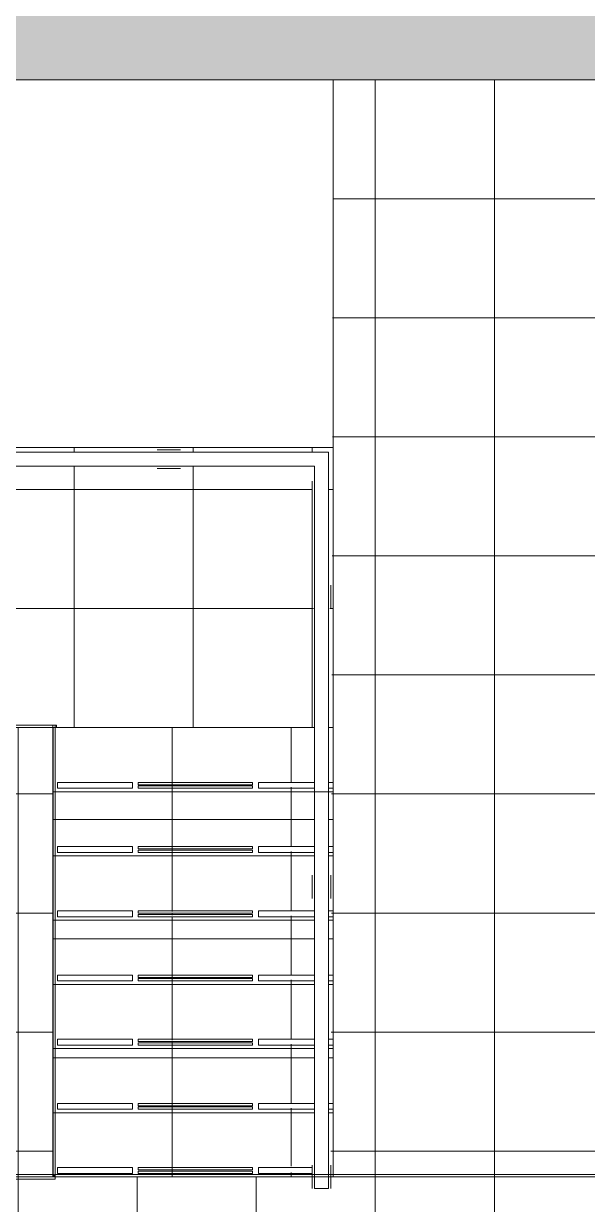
# Model space of a CAD drawing. Header units: metres. Extents: x 3856 to 4207, y -1118 to -691.
# Drawn here: x 3952.36 to 3954.77, y -973.64 to -968.59 of the extents above; entities that cross this region are included whole.
import ezdxf

# ---------------------------------------------------------------- set-up
doc = ezdxf.new("R2010")
doc.units = ezdxf.units.M
doc.linetypes.add('Basculante', pattern=[0.003, 0.002, -0.001])
for name, color, linetype, lineweight in [('_Above_ Railings Cut Line', 7, 'Basculante', 9), ('_Above_ Top Rails', 7, 'Basculante', 9), ('Balusters', 7, 'Continuous', 9), ('Floors', 7, 'Continuous', 9), ('Nosing Lines', 7, 'Continuous', 9), ('Outlines', 7, 'Continuous', 9), ('Railings', 7, 'Continuous', 9), ('Riser Lines', 7, 'Basculante', 9), ('Surface Pattern', 7, 'Continuous', 9), ('Top Rails', 7, 'Continuous', 9), ('Treads_Risers', 7, 'Continuous', 9), ('Walls', 7, 'Continuous', 9)]:
    doc.layers.add(name, color=color, linetype=linetype, lineweight=lineweight)
pattern_1 = [(180, (3952.482, -973.5269999999999), (-6.245698675651501e-17, -0.51), []), (270, (3952.482, -973.5269999999999), (0.51, 3.122849337825751e-17), [])]

# ---------------------------------------------------------------- blocks, each defined once
blk = doc.blocks.new('Railing - 13048 _ 37248-12160401-IMPLANTACIÓN - KIT COMERCIAL')
at = {"layer": 'Balusters'}
for p, q in [((-0.039999999999998, 0.04999999999997564), (-0.03999999999999831, -0.05000000000002437)), ((0.04000000000000167, -0.05000000000002488), (0.04000000000000197, 0.04999999999997513))]:
    blk.add_line(p, q, dxfattribs=at)
blk = doc.blocks.new('Railing - 13048 _ 37248-12160565-IMPLANTACIÓN - KIT COMERCIAL')
at = {"layer": 'Balusters'}
for p, q in [((-0.039999999999998, 0.04999999999997564), (-0.03999999999999831, -0.05000000000002437)), ((0.04000000000000167, -0.05000000000002488), (0.04000000000000197, 0.04999999999997513))]:
    blk.add_line(p, q, dxfattribs=at)
blk = doc.blocks.new('Railing - 13048 _ 37248-V171-IMPLANTACIÓN - KIT COMERCIAL')
at = {"layer": 'Balusters'}
for p, q in [((-0.039999999999998, 0.04999999999997564), (-0.03999999999999831, -0.05000000000002437)), ((0.04000000000000167, -0.05000000000002488), (0.04000000000000197, 0.04999999999997513))]:
    blk.add_line(p, q, dxfattribs=at)
blk = doc.blocks.new('Railing - 13048 _ 37248-12160568-IMPLANTACIÓN - KIT COMERCIAL')
at = {"layer": 'Balusters'}
for p, q in [((-0.039999999999998, 0.04999999999997564), (-0.03999999999999831, -0.05000000000002437)), ((0.04000000000000167, -0.05000000000002488), (0.04000000000000197, 0.04999999999997513))]:
    blk.add_line(p, q, dxfattribs=at)
blk = doc.blocks.new('Railing - Railing-V245-IMPLANTACIÓN - KIT COMERCIAL')
at = {"layer": '_Above_ Railings Cut Line'}
for p, q in [((3975.246417090656, -1020.319591937884), (3975.286417090656, -1020.319591937884)), ((3975.246417090656, -1020.594591937884), (3975.246417090656, -1020.319591937884)), ((3975.286417090656, -1020.594591937884), (3975.286417090656, -1020.319591937884)), ((3975.246417090656, -1020.622448879062), (3975.246417090656, -1020.594591937884)), ((3975.286417090656, -1020.603796572736), (3975.286417090656, -1020.594591937884))]:
    blk.add_line(p, q, dxfattribs=at)
for name, p in [('Railing - 13048 _ 37248-12160401-IMPLANTACIÓN - KIT COMERCIAL', (3972.716417090657, -1020.319591937884)), ('Railing - 13048 _ 37248-12160565-IMPLANTACIÓN - KIT COMERCIAL', (3972.716417090657, -1021.562449080741)), ('Railing - 13048 _ 37248-V171-IMPLANTACIÓN - KIT COMERCIAL', (3972.716417090657, -1022.805306223598))]:
    blk.add_blockref(name, p)
for name, p, rotation in [('Railing - 13048 _ 37248-12160568-IMPLANTACIÓN - KIT COMERCIAL', (3975.266417090656, -1021.562449080741), 180), ('Railing - 13048 _ 37248-V171-IMPLANTACIÓN - KIT COMERCIAL', (3975.266417090656, -1022.805306223598), 180), ('Railing - 13048 _ 37248-V171-IMPLANTACIÓN - KIT COMERCIAL', (3973.369988519228, -1023.394591937884), 90), ('Railing - 13048 _ 37248-V171-IMPLANTACIÓN - KIT COMERCIAL', (3974.612845662085, -1023.394591937884), 90)]:
    blk.add_blockref(name, p, dxfattribs=dict(rotation=rotation))
blk = doc.blocks.new('Top Rail Type - Top Rail_Internal_-V248-IMPLANTACIÓN - KIT COMERCIAL')
at = {"layer": 'Top Rails'}
for p, q in [((3972.686417090657, -1020.319591937884), (3972.686417090657, -1020.269591937884)), ((3972.686417090657, -1020.269591937884), (3972.746417090656, -1020.269591937884)), ((3972.746417090657, -1020.269591937884), (3972.746417090657, -1020.319591937884)), ((3972.686417090657, -1021.969591937884), (3972.686417090657, -1020.319591937884)), ((3972.746417090656, -1020.319591937884), (3972.686417090657, -1020.319591937884)), ((3972.746417090657, -1020.319591937884), (3972.746417090657, -1021.969591937884)), ((3972.686417090657, -1021.969591937884), (3972.746417090656, -1021.969591937884)), ((3972.686417090657, -1022.244591937884), (3972.686417090657, -1021.969591937884)), ((3972.746417090657, -1021.969591937884), (3972.746417090657, -1022.244591937884)), ((3975.236417090656, -1022.076536382329), (3975.296417090657, -1022.076536382329)), ((3975.236417090656, -1022.244591937884), (3975.236417090656, -1022.076536382329)), ((3975.296417090657, -1022.076536382329), (3975.296417090657, -1022.244591937884)), ((3972.686417090657, -1023.424591937885), (3972.686417090657, -1022.244591937884)), ((3972.746417090657, -1022.244591937884), (3972.746417090657, -1023.364591937885)), ((3975.236417090656, -1022.519591937884), (3975.236417090656, -1022.244591937884)), ((3975.296417090657, -1022.244591937884), (3975.296417090657, -1022.519591937884)), ((3975.236417090656, -1023.364591937885), (3975.236417090656, -1022.519591937884)), ((3975.296417090657, -1022.519591937884), (3975.236417090657, -1022.519591937884)), ((3975.296417090657, -1022.519591937884), (3975.296417090657, -1023.424591937885)), ((3972.746417090656, -1023.364591937885), (3975.236417090657, -1023.364591937885)), ((3975.296417090657, -1023.424591937885), (3972.686417090656, -1023.424591937885))]:
    blk.add_line(p, q, dxfattribs=at)
blk = doc.blocks.new('Top Rail Type - Top Rail_Internal_-V247-IMPLANTACIÓN - KIT COMERCIAL')
at = {"layer": '_Above_ Top Rails'}
for p, q in [((3975.236417090655, -1020.269591937884), (3975.296417090656, -1020.269591937884)), ((3975.236417090655, -1020.594591937884), (3975.236417090655, -1020.269591937884)), ((3975.296417090656, -1020.594591937884), (3975.296417090656, -1020.269591937884)), ((3975.236417090655, -1020.627111955643), (3975.236417090655, -1020.594591937884)), ((3975.296417090656, -1020.599133496154), (3975.296417090656, -1020.594591937884))]:
    blk.add_line(p, q, dxfattribs=at)
at = {"layer": 'Top Rails'}
for p, q in [((3972.746417090657, -1020.269591937884), (3972.686417090657, -1020.269591937884)), ((3972.686417090657, -1020.269591937884), (3972.686417090657, -1020.319591937884)), ((3972.746417090657, -1020.269591937884), (3972.746417090657, -1020.319591937884)), ((3972.686417090657, -1020.319591937884), (3972.686417090657, -1021.969591937884)), ((3972.746417090657, -1020.319591937884), (3972.746417090657, -1021.969591937884)), ((3975.296417090656, -1020.599133496154), (3975.236417090655, -1020.627111955643)), ((3975.296417090656, -1022.519591937884), (3975.296417090656, -1020.599133496154)), ((3975.236417090655, -1022.519591937884), (3975.236417090655, -1020.627111955643)), ((3972.686417090657, -1021.969591937884), (3972.686417090657, -1023.424591937884)), ((3972.746417090657, -1021.969591937884), (3972.746417090657, -1023.364591937884)), ((3975.236417090655, -1023.364591937884), (3975.236417090655, -1022.519591937884)), ((3975.296417090656, -1023.424591937884), (3975.296417090656, -1022.519591937884)), ((3972.746417090657, -1023.364591937884), (3975.236417090655, -1023.364591937884)), ((3972.686417090657, -1023.424591937884), (3975.296417090656, -1023.424591937884))]:
    blk.add_line(p, q, dxfattribs=at)
blk = doc.blocks.new('EDIFICIO TIPO A_rvt-6-IMPLANTACIÓN - KIT COMERCIAL')
at = {"layer": 'Surface Pattern', "true_color": 0x808080}
h = blk.add_hatch(dxfattribs=at)
h.set_pattern_fill('FP_119', color=8, style=0, pattern_type=2)
h.set_pattern_definition([(90, (3954.882, -1039.717), (-0.51, 3.122849337825751e-17), []), (180, (3954.882, -1039.717), (-6.245698675651501e-17, -0.51), [])])
h.paths.add_polyline_path([(3954.881761147508, -974.91734504337), (3954.881761147508, -970.7173450433967), (3954.821761147507, -970.7173450433967), (3954.821761147507, -969.0673450433703), (3954.881761147508, -969.0673450433703), (3954.881761147508, -968.8273450433707), (3953.681361147505, -968.8273450433704), (3953.671761147504, -973.5773450433703), (3953.591761147504, -973.5773450433703), (3953.591761147504, -973.5273450433701), (3952.481761147506, -973.5273450433701), (3952.481761147506, -971.6023450433701), (3952.231761147506, -971.6023450433701), (3952.221500550646, -972.7023450433702), (3952.189332946839, -972.7173450433702), (3952.231761147506, -972.7173450433702), (3952.221500550646, -972.7423450433702), (3952.111761147506, -972.7535173674561), (3952.057364153914, -972.9923450433703), (3952.231761147506, -972.9923450433702), (3952.231761147506, -973.0173450433701), (3952.047642926479, -973.0173450433703), (3951.923697276692, -973.5273450433702), (3951.888230359491, -973.5273450433702), (3951.650413453832, -973.0173450433703), (3951.645750377251, -973.0073450433703), (3951.631761147506, -973.0023450433702), (3951.638755762378, -972.9923450433703), (3951.522178847839, -972.7423450433702), (3951.517515771257, -972.7323450433701), (3951.503526541513, -972.7273450433703), (3951.510521156385, -972.7173450433703), (3951.351976552613, -972.3773450433707), (3951.339825018321, -972.4423450433703), (3951.371961147507, -972.4423450433703), (3951.371961147507, -972.4673450433703), (3951.330103790886, -972.4673450433703), (3951.272991579709, -972.7173450433703), (3951.371961147507, -972.7173450433703), (3951.371961147507, -972.7423450433702), (3951.263270352275, -972.7423450433702), (3951.206158141098, -972.9923450433703), (3951.371961147507, -972.9923450433703), (3951.371961147507, -973.0173450433703), (3951.196436913664, -973.0173450433703), (3951.151761147506, -973.201172719285), (3951.031761147506, -973.2523450433703), (3951.032161147507, -968.8273450433705), (3949.831761147503, -968.8273450433705), (3949.831761147503, -969.0673450433702), (3949.891761147503, -969.0673450433702), (3949.890124208147, -970.7173450433963), (3949.831761147503, -970.7173450433963), (3949.831761147504, -974.91734504337), (3954.613865473433, -974.91734504337)])
at = {"layer": 'Treads_Risers', "true_color": 0xd6cec9}
h = blk.add_hatch(dxfattribs=at)
h.set_pattern_fill('FP_124', color=254, style=0, pattern_type=2)
h.set_pattern_definition([(180, (3953.082, -971.602), (-6.245698675651501e-17, -0.51), []), (270, (3953.082, -971.602), (0.51, 3.122849337825751e-17), [])])
h.paths.add_polyline_path([(3953.601761147504, -971.6023450433702), (3953.591761147504, -970.4823450433696), (3951.111761147506, -970.4823450433697), (3951.111761147506, -971.6023450433703), (3953.591761147504, -971.6023450433702)])
h.paths.add_polyline_path([(3953.681761147505, -971.6023450433702), (3953.681761147505, -970.40234504337), (3951.031761147506, -970.4023450433702), (3951.031761147506, -971.6023450433703), (3951.051761147505, -971.6023450433703), (3951.051761147505, -970.4223450433695), (3953.661761147506, -970.4223450433695), (3953.671761147504, -971.6023450433702)])
h = blk.add_hatch(dxfattribs=at)
h.set_pattern_fill('FP_126', color=254, style=0, pattern_type=2)
h.set_pattern_definition(pattern_1)
h.paths.add_polyline_path([(3953.601761147504, -971.8773450433702), (3953.601761147504, -971.8623450433704), (3953.361561147506, -971.8523450433704), (3953.361561147506, -971.8373450433703), (3953.601761147504, -971.8373450433703), (3953.601761147504, -971.6023450433702), (3952.481761147506, -971.6023450433702), (3952.481761147506, -971.8773450433702), (3953.361561147506, -971.8773450433702)])
h.paths.add_polyline_path([(3953.681761147505, -971.8773450433702), (3953.681761147505, -971.8623450433704), (3953.661761147506, -971.8623450433704), (3953.661761147506, -971.8773450433702)])
h.paths.add_polyline_path([(3952.821961147506, -971.8623450433704), (3952.501761147505, -971.8623450433704), (3952.501761147505, -971.8373450433703), (3952.821961147506, -971.8473450433704), (3952.821961147506, -971.8523450433704)])
h.paths.add_polyline_path([(3953.661761147506, -971.8373450433703), (3953.681761147505, -971.8373450433703), (3953.681761147505, -971.6023450433702), (3953.661761147506, -971.6023450433702), (3953.661761147506, -971.7245860129763)])
h = blk.add_hatch(dxfattribs=at)
h.set_pattern_fill('FP_126', color=254, style=0, pattern_type=2)
h.set_pattern_definition(pattern_1)
h.paths.add_polyline_path([(3953.661761147506, -972.1523450433704), (3953.681761147505, -972.1523450433704), (3953.681761147505, -972.1373450433701), (3953.661761147506, -972.1373450433701)])
h.paths.add_polyline_path([(3953.361561147506, -972.1523450433704), (3953.601761147504, -972.1523450433704), (3953.601761147504, -972.1373450433701), (3953.361561147506, -972.1273450433703), (3953.361561147506, -972.1123450433702), (3953.601761147504, -972.1123450433702), (3953.601761147504, -971.8773450433702), (3952.481761147506, -971.8773450433702), (3952.481761147506, -972.1523450433704), (3953.336561147506, -972.1523450433704)])
h.paths.add_polyline_path([(3952.821961147506, -972.1373450433701), (3952.501761147505, -972.1373450433701), (3952.501761147505, -972.1123450433702), (3952.821961147506, -972.1223450433704), (3952.821961147506, -972.1273450433703)])
h.paths.add_polyline_path([(3953.681761147505, -972.1123450433702), (3953.681761147505, -971.8773450433702), (3953.661761147506, -971.8773450433702), (3953.661761147506, -972.1123450433702)])
h = blk.add_hatch(dxfattribs=at)
h.set_pattern_fill('FP_126', color=254, style=0, pattern_type=2)
h.set_pattern_definition(pattern_1)
h.paths.add_polyline_path([(3953.601761147504, -972.4273450433701), (3953.591761147504, -972.4123450433704), (3953.361561147506, -972.4023450433705), (3953.361561147506, -972.3873450433703), (3953.601761147504, -972.3873450433703), (3953.591761147504, -972.1523450433704), (3952.481761147506, -972.1523450433704), (3952.481761147506, -972.4273450433701), (3953.591761147504, -972.4273450433701)])
h.paths.add_polyline_path([(3953.671761147504, -972.4273450433701), (3953.681761147505, -972.4273450433701), (3953.671761147504, -972.4123450433704), (3953.661761147506, -972.4123450433704), (3953.661761147506, -972.4273450433701)])
h.paths.add_polyline_path([(3952.846961147506, -972.4123450433704), (3952.846961147506, -972.4023450433705), (3953.280418404181, -972.4123450433704)])
h.paths.add_polyline_path([(3952.821961147506, -972.4123450433704), (3952.501761147505, -972.4123450433704), (3952.501761147505, -972.3873450433703), (3952.821961147506, -972.3973450433704), (3952.821961147506, -972.4023450433705)])
h.paths.add_polyline_path([(3952.846961147506, -972.3973450433704), (3952.846961147506, -972.3873450433703), (3953.280418404181, -972.3973450433704)])
h.paths.add_polyline_path([(3953.671761147504, -972.3873450433703), (3953.681761147505, -972.3873450433703), (3953.671761147504, -972.1523450433704), (3953.661761147506, -972.1523450433704), (3953.661761147506, -972.3873450433703)])
h = blk.add_hatch(dxfattribs=at)
h.set_pattern_fill('FP_126', color=254, style=0, pattern_type=2)
h.set_pattern_definition(pattern_1)
h.paths.add_polyline_path([(3953.661761147506, -972.7023450433703), (3953.681761147505, -972.7023450433703), (3953.681761147505, -972.6873450433703), (3953.661761147506, -972.6873450433703)])
h.paths.add_polyline_path([(3953.361561147506, -972.7023450433703), (3953.601761147504, -972.7023450433703), (3953.601761147504, -972.6873450433703), (3953.361561147506, -972.6773450433703), (3953.361561147506, -972.6623450433701), (3953.601761147504, -972.6623450433701), (3953.601761147504, -972.4273450433701), (3952.481761147506, -972.4273450433701), (3952.481761147506, -972.7023450433703), (3953.336561147506, -972.7023450433703)])
h.paths.add_polyline_path([(3952.821961147506, -972.6873450433703), (3952.501761147505, -972.6873450433703), (3952.501761147505, -972.6623450433701), (3952.821961147506, -972.6723450433703), (3952.821961147506, -972.6773450433703)])
h.paths.add_polyline_path([(3953.681761147505, -972.6623450433701), (3953.681761147505, -972.4273450433701), (3953.661761147506, -972.4273450433701), (3953.661761147506, -972.6623450433701)])
h = blk.add_hatch(dxfattribs=at)
h.set_pattern_fill('FP_126', color=254, style=0, pattern_type=2)
h.set_pattern_definition(pattern_1)
h.paths.add_polyline_path([(3953.661761147506, -972.9773450433702), (3953.681761147505, -972.9773450433702), (3953.681761147505, -972.9623450433703), (3953.661761147506, -972.9623450433703)])
h.paths.add_polyline_path([(3953.361561147506, -972.9773450433702), (3953.601761147504, -972.9773450433702), (3953.601761147504, -972.9623450433703), (3953.361561147506, -972.9523450433704), (3953.361561147506, -972.9373450433703), (3953.601761147504, -972.9373450433703), (3953.601761147504, -972.7023450433703), (3952.481761147506, -972.7023450433703), (3952.481761147506, -972.9773450433702), (3953.336561147506, -972.9773450433702)])
h.paths.add_polyline_path([(3952.821961147506, -972.9623450433703), (3952.501761147505, -972.9623450433703), (3952.501761147505, -972.9373450433703), (3952.821961147506, -972.9473450433703), (3952.821961147506, -972.9523450433704)])
h.paths.add_polyline_path([(3952.846961147506, -972.9473450433703), (3952.846961147506, -972.9373450433703), (3953.280418404181, -972.9473450433703)])
h.paths.add_polyline_path([(3953.681761147505, -972.9373450433703), (3953.681761147505, -972.7023450433703), (3953.661761147506, -972.7023450433703), (3953.661761147506, -972.9373450433703)])
h = blk.add_hatch(dxfattribs=at)
h.set_pattern_fill('FP_126', color=254, style=0, pattern_type=2)
h.set_pattern_definition(pattern_1)
h.paths.add_polyline_path([(3953.661761147506, -973.2523450433703), (3953.681761147505, -973.2523450433703), (3953.681761147505, -973.2373450433703), (3953.661761147506, -973.2373450433703)])
h.paths.add_polyline_path([(3953.361561147506, -973.2523450433703), (3953.601761147504, -973.2523450433703), (3953.601761147504, -973.2373450433703), (3953.361561147506, -973.2273450433703), (3953.361561147506, -973.2123450433702), (3953.601761147504, -973.2123450433702), (3953.601761147504, -972.9773450433702), (3952.481761147506, -972.9773450433702), (3952.481761147506, -973.2523450433703), (3953.336561147506, -973.2523450433703)])
h.paths.add_polyline_path([(3952.821961147506, -973.2373450433703), (3952.501761147505, -973.2373450433703), (3952.501761147505, -973.2123450433702), (3952.821961147506, -973.2223450433703), (3952.821961147506, -973.2273450433703)])
h.paths.add_polyline_path([(3953.681761147505, -973.2123450433702), (3953.681761147505, -972.9773450433702), (3953.661761147506, -972.9773450433702), (3953.661761147506, -973.2123450433702)])
h = blk.add_hatch(dxfattribs=at)
h.set_pattern_fill('FP_126', color=254, style=0, pattern_type=2)
h.set_pattern_definition(pattern_1)
h.paths.add_polyline_path([(3953.336561147506, -973.5273450433701), (3953.591761147504, -973.5273450433701), (3953.591761147504, -973.5123450433703), (3953.361561147506, -973.5023450433704), (3953.361561147506, -973.4873450433703), (3953.601761147504, -973.4773450433703), (3953.601761147504, -973.2523450433703), (3952.481761147506, -973.2523450433703), (3952.481761147506, -973.5273450433701), (3953.280418404181, -973.5273450433701)])
h.paths.add_polyline_path([(3953.671761147504, -973.5273450433701), (3953.681761147505, -973.5273450433701), (3953.671761147504, -973.5123450433703)])
h.paths.add_polyline_path([(3952.821961147506, -973.5123450433703), (3952.501761147505, -973.5123450433703), (3952.501761147505, -973.4873450433703), (3952.821961147506, -973.4973450433703), (3952.821961147506, -973.5023450433704)])
h.paths.add_polyline_path([(3953.681761147505, -973.4873450433703), (3953.681761147505, -973.2523450433703), (3953.661761147506, -973.2523450433703), (3953.671761147504, -973.4873450433703)])
at = {"layer": 'Floors'}
for p, q in [((3954.881761147503, -968.8273450433697), (3953.6813611475, -968.8273450433697)), ((3953.6813611475, -968.8273450433697), (3953.6813611475, -970.4027450433692)), ((3952.821961147501, -971.8373450433695), (3952.501761147501, -971.8373450433695)), ((3952.501761147501, -971.8373450433695), (3952.501761147501, -971.8623450433695)), ((3952.821961147501, -971.8623450433695), (3952.821961147501, -971.8373450433695)), ((3953.336561147501, -971.8373450433695), (3952.846961147501, -971.8373450433695)), ((3952.846961147501, -971.8373450433695), (3952.846961147501, -971.8473450433695)), ((3952.846961147501, -971.8473450433695), (3953.336561147501, -971.8473450433695)), ((3953.336561147501, -971.8473450433695), (3953.336561147501, -971.8373450433695)), ((3953.6017611475, -971.8373450433695), (3953.361561147501, -971.8373450433695)), ((3953.361561147501, -971.8373450433695), (3953.361561147501, -971.8623450433695)), ((3953.6817611475, -971.8373450433695), (3953.661761147501, -971.8373450433695)), ((3953.6817611475, -971.8623450433695), (3953.6817611475, -971.8373450433695)), ((3952.501761147501, -971.8623450433695), (3952.821961147501, -971.8623450433695)), ((3953.336561147501, -971.8523450433695), (3952.846961147501, -971.8523450433695)), ((3952.846961147501, -971.8523450433695), (3952.846961147501, -971.8623450433695)), ((3952.846961147501, -971.8623450433695), (3953.336561147501, -971.8623450433695)), ((3953.336561147501, -971.8623450433695), (3953.336561147501, -971.8523450433695)), ((3953.361561147501, -971.8623450433695), (3953.6017611475, -971.8623450433695)), ((3953.661761147501, -971.8623450433695), (3953.6817611475, -971.8623450433695)), ((3952.821961147501, -972.1123450433695), (3952.501761147501, -972.1123450433695)), ((3952.501761147501, -972.1123450433695), (3952.501761147501, -972.1373450433695)), ((3952.501761147501, -972.1373450433695), (3952.821961147501, -972.1373450433695)), ((3952.821961147501, -972.1373450433695), (3952.821961147501, -972.1123450433695)), ((3953.336561147501, -972.1123450433695), (3952.846961147501, -972.1123450433695)), ((3952.846961147501, -972.1123450433695), (3952.846961147501, -972.1223450433695)), ((3952.846961147501, -972.1223450433695), (3953.336561147501, -972.1223450433695)), ((3953.336561147501, -972.1273450433695), (3952.846961147501, -972.1273450433695)), ((3952.846961147501, -972.1273450433695), (3952.846961147501, -972.1373450433695)), ((3952.846961147501, -972.1373450433695), (3953.336561147501, -972.1373450433695)), ((3953.336561147501, -972.1223450433695), (3953.336561147501, -972.1123450433695)), ((3953.336561147501, -972.1373450433695), (3953.336561147501, -972.1273450433695)), ((3953.6017611475, -972.1123450433695), (3953.361561147501, -972.1123450433695)), ((3953.361561147501, -972.1123450433695), (3953.361561147501, -972.1373450433695)), ((3953.361561147501, -972.1373450433695), (3953.6017611475, -972.1373450433695)), ((3953.6817611475, -972.1123450433695), (3953.661761147501, -972.1123450433695)), ((3953.661761147501, -972.1373450433695), (3953.6817611475, -972.1373450433695)), ((3953.6817611475, -972.1373450433695), (3953.6817611475, -972.1123450433695)), ((3952.821961147501, -972.3873450433695), (3952.501761147501, -972.3873450433695)), ((3952.501761147501, -972.3873450433695), (3952.501761147501, -972.4123450433694)), ((3952.821961147501, -972.4123450433694), (3952.821961147501, -972.3873450433695)), ((3953.336561147501, -972.3873450433695), (3952.846961147501, -972.3873450433695)), ((3952.846961147501, -972.3873450433695), (3952.846961147501, -972.3973450433696)), ((3952.846961147501, -972.3973450433696), (3953.336561147501, -972.3973450433696)), ((3953.336561147501, -972.4023450433695), (3952.846961147501, -972.4023450433695)), ((3952.846961147501, -972.4023450433695), (3952.846961147501, -972.4123450433694)), ((3953.336561147501, -972.3973450433696), (3953.336561147501, -972.3873450433695)), ((3953.336561147501, -972.4123450433694), (3953.336561147501, -972.4023450433695)), ((3953.6017611475, -972.3873450433695), (3953.361561147501, -972.3873450433695)), ((3953.361561147501, -972.3873450433695), (3953.361561147501, -972.4123450433694)), ((3953.6817611475, -972.3873450433695), (3953.661761147501, -972.3873450433695)), ((3953.6817611475, -972.4123450433694), (3953.6817611475, -972.3873450433695)), ((3952.501761147501, -972.4123450433694), (3952.821961147501, -972.4123450433694)), ((3952.846961147501, -972.4123450433694), (3953.336561147501, -972.4123450433694)), ((3953.361561147501, -972.4123450433694), (3953.6017611475, -972.4123450433694)), ((3953.661761147501, -972.4123450433694), (3953.6817611475, -972.4123450433694)), ((3952.821961147501, -972.6623450433694), (3952.501761147501, -972.6623450433694)), ((3952.501761147501, -972.6623450433694), (3952.501761147501, -972.6873450433695)), ((3952.501761147501, -972.6873450433695), (3952.821961147501, -972.6873450433695)), ((3952.821961147501, -972.6873450433695), (3952.821961147501, -972.6623450433694)), ((3953.336561147501, -972.6623450433694), (3952.846961147501, -972.6623450433694)), ((3952.846961147501, -972.6623450433694), (3952.846961147501, -972.6723450433695)), ((3952.846961147501, -972.6723450433695), (3953.336561147501, -972.6723450433695)), ((3953.336561147501, -972.6773450433694), (3952.846961147501, -972.6773450433694)), ((3952.846961147501, -972.6773450433694), (3952.846961147501, -972.6873450433695)), ((3952.846961147501, -972.6873450433695), (3953.336561147501, -972.6873450433695)), ((3953.336561147501, -972.6723450433695), (3953.336561147501, -972.6623450433694)), ((3953.336561147501, -972.6873450433695), (3953.336561147501, -972.6773450433694)), ((3953.6017611475, -972.6623450433694), (3953.361561147501, -972.6623450433694)), ((3953.361561147501, -972.6623450433694), (3953.361561147501, -972.6873450433695)), ((3953.361561147501, -972.6873450433695), (3953.6017611475, -972.6873450433695)), ((3953.6817611475, -972.6623450433694), (3953.661761147501, -972.6623450433694)), ((3953.661761147501, -972.6873450433695), (3953.6817611475, -972.6873450433695)), ((3953.6817611475, -972.6873450433695), (3953.6817611475, -972.6623450433694)), ((3952.821961147501, -972.9373450433694), (3952.501761147501, -972.9373450433694)), ((3952.501761147501, -972.9373450433694), (3952.501761147501, -972.9623450433695)), ((3952.501761147501, -972.9623450433695), (3952.821961147501, -972.9623450433695)), ((3952.821961147501, -972.9623450433695), (3952.821961147501, -972.9373450433694)), ((3953.336561147501, -972.9373450433694), (3952.846961147501, -972.9373450433694)), ((3952.846961147501, -972.9373450433694), (3952.846961147501, -972.9473450433695)), ((3952.846961147501, -972.9473450433695), (3953.336561147501, -972.9473450433695)), ((3953.336561147501, -972.9523450433694), (3952.846961147501, -972.9523450433694)), ((3952.846961147501, -972.9523450433694), (3952.846961147501, -972.9623450433695)), ((3952.846961147501, -972.9623450433695), (3953.336561147501, -972.9623450433695)), ((3953.336561147501, -972.9473450433695), (3953.336561147501, -972.9373450433694)), ((3953.336561147501, -972.9623450433695), (3953.336561147501, -972.9523450433694)), ((3953.6017611475, -972.9373450433694), (3953.361561147501, -972.9373450433694)), ((3953.361561147501, -972.9373450433694), (3953.361561147501, -972.9623450433695)), ((3953.361561147501, -972.9623450433695), (3953.6017611475, -972.9623450433695)), ((3953.6817611475, -972.9373450433694), (3953.661761147501, -972.9373450433694)), ((3953.661761147501, -972.9623450433695), (3953.6817611475, -972.9623450433695)), ((3953.6817611475, -972.9623450433695), (3953.6817611475, -972.9373450433694)), ((3952.821961147501, -973.2123450433694), (3952.501761147501, -973.2123450433694)), ((3952.501761147501, -973.2123450433694), (3952.501761147501, -973.2373450433695)), ((3952.821961147501, -973.2373450433695), (3952.821961147501, -973.2123450433694)), ((3953.336561147501, -973.2123450433694), (3952.846961147501, -973.2123450433694)), ((3952.846961147501, -973.2123450433694), (3952.846961147501, -973.2223450433695)), ((3953.336561147501, -973.2223450433695), (3953.336561147501, -973.2123450433694)), ((3953.6017611475, -973.2123450433694), (3953.361561147501, -973.2123450433694)), ((3953.361561147501, -973.2123450433694), (3953.361561147501, -973.2373450433695)), ((3953.6817611475, -973.2123450433694), (3953.661761147501, -973.2123450433694)), ((3953.6817611475, -973.2373450433695), (3953.6817611475, -973.2123450433694)), ((3952.501761147501, -973.2373450433695), (3952.821961147501, -973.2373450433695)), ((3952.846961147501, -973.2223450433695), (3953.336561147501, -973.2223450433695)), ((3953.336561147501, -973.2273450433694), (3952.846961147501, -973.2273450433694)), ((3952.846961147501, -973.2273450433694), (3952.846961147501, -973.2373450433695)), ((3952.846961147501, -973.2373450433695), (3953.336561147501, -973.2373450433695)), ((3953.336561147501, -973.2373450433695), (3953.336561147501, -973.2273450433694)), ((3953.361561147501, -973.2373450433695), (3953.6017611475, -973.2373450433695)), ((3953.661761147501, -973.2373450433695), (3953.6817611475, -973.2373450433695)), ((3952.821961147501, -973.4873450433695), (3952.501761147501, -973.4873450433695)), ((3952.501761147501, -973.4873450433695), (3952.501761147501, -973.5123450433695)), ((3952.501761147501, -973.5123450433695), (3952.821961147501, -973.5123450433695)), ((3952.821961147501, -973.5123450433695), (3952.821961147501, -973.4873450433695)), ((3953.336561147501, -973.4873450433695), (3952.846961147501, -973.4873450433695)), ((3952.846961147501, -973.4873450433695), (3952.846961147501, -973.4973450433695)), ((3952.846961147501, -973.4973450433695), (3953.336561147501, -973.4973450433695)), ((3953.336561147501, -973.5023450433695), (3952.846961147501, -973.5023450433695)), ((3952.846961147501, -973.5023450433695), (3952.846961147501, -973.5123450433695)), ((3952.846961147501, -973.5123450433695), (3953.336561147501, -973.5123450433695)), ((3953.336561147501, -973.4973450433695), (3953.336561147501, -973.4873450433695)), ((3953.336561147501, -973.5123450433695), (3953.336561147501, -973.5023450433695)), ((3953.591761147499, -973.4873450433695), (3953.361561147501, -973.4873450433695)), ((3953.361561147501, -973.4873450433695), (3953.361561147501, -973.5123450433695)), ((3953.361561147501, -973.5123450433695), (3953.591761147499, -973.5123450433695)), ((3953.6817611475, -973.5123450433695), (3953.6817611475, -973.4873450433695))]:
    blk.add_line(p, q, dxfattribs=at)
at = {"layer": 'Nosing Lines'}
for p, q in [((3952.481761147501, -971.8773450433695), (3953.6017611475, -971.8773450433695)), ((3953.661761147501, -971.8773450433695), (3953.6817611475, -971.8773450433695)), ((3952.481761147501, -972.1523450433695), (3953.6017611475, -972.1523450433695)), ((3953.661761147501, -972.1523450433695), (3953.6817611475, -972.1523450433695)), ((3952.481761147501, -972.4273450433694), (3953.6017611475, -972.4273450433694)), ((3953.661761147501, -972.4273450433694), (3953.6817611475, -972.4273450433694)), ((3952.481761147501, -972.7023450433694), (3953.6017611475, -972.7023450433694)), ((3953.661761147501, -972.7023450433694), (3953.6817611475, -972.7023450433694)), ((3952.481761147501, -972.9773450433695), (3953.6017611475, -972.9773450433695)), ((3953.661761147501, -972.9773450433695), (3953.6817611475, -972.9773450433695)), ((3952.481761147501, -973.2523450433695), (3953.6017611475, -973.2523450433695)), ((3953.661761147501, -973.2523450433695), (3953.6817611475, -973.2523450433695))]:
    blk.add_line(p, q, dxfattribs=at)
at = {"layer": 'Outlines'}
for p, q in [((3953.6817611475, -970.4023450433692), (3951.031761147502, -970.4023450433692)), ((3953.6817611475, -971.6023450433694), (3953.6817611475, -970.4023450433692)), ((3952.231761147501, -971.6023450433693), (3952.481761147501, -971.6023450433694)), ((3952.481761147501, -971.6023450433694), (3953.6017611475, -971.6023450433694)), ((3952.481761147501, -971.8773450433695), (3952.481761147501, -971.6023450433694)), ((3953.661761147501, -971.6023450433694), (3953.6817611475, -971.6023450433694)), ((3953.6817611475, -971.8373450433695), (3953.6817611475, -971.6023450433694)), ((3952.481761147501, -972.1523450433695), (3952.481761147501, -971.8773450433695)), ((3953.6817611475, -971.8773450433695), (3953.6817611475, -971.8623450433696)), ((3953.6817611475, -972.1123450433694), (3953.6817611475, -971.8773450433695)), ((3952.481761147501, -972.4273450433694), (3952.481761147501, -972.1523450433695)), ((3953.6817611475, -972.1523450433695), (3953.6817611475, -972.1373450433695)), ((3953.6817611475, -972.3873450433695), (3953.6817611475, -972.1523450433695)), ((3952.481761147501, -972.7023450433694), (3952.481761147501, -972.4273450433694)), ((3953.6817611475, -972.4273450433694), (3953.6817611475, -972.4123450433697)), ((3953.6817611475, -972.6623450433693), (3953.6817611475, -972.4273450433694)), ((3952.481761147501, -972.9773450433695), (3952.481761147501, -972.7023450433694)), ((3953.6817611475, -972.7023450433694), (3953.6817611475, -972.6873450433695)), ((3953.6817611475, -972.9373450433694), (3953.6817611475, -972.7023450433694)), ((3953.6817611475, -972.9773450433695), (3953.6817611475, -972.9623450433696)), ((3952.481761147501, -973.2523450433695), (3952.481761147501, -972.9773450433695)), ((3953.6817611475, -973.2123450433693), (3953.6817611475, -972.9773450433695)), ((3952.481761147501, -973.5273450433695), (3952.481761147501, -973.2523450433695)), ((3953.6817611475, -973.2523450433695), (3953.6817611475, -973.2373450433695)), ((3953.6817611475, -973.4873450433695), (3953.6817611475, -973.2523450433695)), ((3953.6817611475, -973.5273450433695), (3953.6817611475, -973.5123450433696)), ((3952.481761147501, -973.5273450433695), (3953.591761147499, -973.5273450433695))]:
    blk.add_line(p, q, dxfattribs=at)
at = {"layer": 'Riser Lines'}
for p, q in [((3952.481761147501, -971.8773450433695), (3953.6017611475, -971.8773450433695)), ((3953.661761147501, -971.8773450433695), (3953.6817611475, -971.8773450433695)), ((3952.481761147501, -972.1523450433695), (3953.6017611475, -972.1523450433695)), ((3953.661761147501, -972.1523450433695), (3953.6817611475, -972.1523450433695)), ((3952.481761147501, -972.4273450433694), (3953.6017611475, -972.4273450433694)), ((3953.661761147501, -972.4273450433694), (3953.6817611475, -972.4273450433694)), ((3952.481761147501, -972.7023450433694), (3953.6017611475, -972.7023450433694)), ((3953.661761147501, -972.7023450433694), (3953.6817611475, -972.7023450433694)), ((3952.481761147501, -972.9773450433695), (3953.6017611475, -972.9773450433695)), ((3953.661761147501, -972.9773450433695), (3953.6817611475, -972.9773450433695)), ((3952.481761147501, -973.2523450433695), (3953.6017611475, -973.2523450433695)), ((3953.661761147501, -973.2523450433695), (3953.6817611475, -973.2523450433695)), ((3952.481761147501, -973.5273450433695), (3953.591761147499, -973.5273450433695))]:
    blk.add_line(p, q, dxfattribs=at)
at = {"layer": 'Walls', "lineweight": 18}
for p, q in [((3952.496761147501, -971.5923450433693), (3952.221761147501, -971.5923450433693)), ((3952.491761147501, -971.5923450433693), (3952.481761147501, -971.5923450433693)), ((3952.481761147501, -971.5923450433693), (3952.481761147501, -973.5273450433695)), ((3952.491761147501, -973.5273450433695), (3952.491761147501, -971.5923450433693)), ((3952.496761147501, -971.6023450433694), (3952.496761147501, -971.5923450433693)), ((3952.231761147501, -971.6023450433694), (3952.496761147501, -971.6023450433694)), ((3952.486761147501, -973.5173450433693), (3952.231761147501, -973.5173450433693)), ((3952.486761147501, -973.5273450433695), (3952.486761147501, -973.5173450433693)), ((3954.878398086859, -973.5173450433692), (3952.491761147501, -973.5173450433692)), ((3952.491761147501, -973.5173450433692), (3952.491761147501, -973.5273450433693)), ((3952.231761147501, -973.5273450433695), (3952.486761147501, -973.5273450433695)), ((3952.481761147501, -973.5273450433695), (3952.491761147501, -973.5273450433695)), ((3952.491761147501, -973.5273450433693), (3954.878398086859, -973.5273450433693))]:
    blk.add_line(p, q, dxfattribs=at)
at = {"layer": 'Walls'}
for p, q in [((3952.216761147501, -973.5273450433695), (3952.481761147501, -973.5273450433695)), ((3952.481761147501, -973.5273450433695), (3952.216761147501, -973.5273450433695)), ((3952.216761147501, -973.5373450433694), (3952.491761147501, -973.5373450433694)), ((3952.491761147501, -973.5373450433694), (3952.216761147501, -973.5373450433694)), ((3952.491761147501, -973.5273450433695), (3952.491761147501, -973.5373450433694)), ((3952.491761147501, -973.5373450433694), (3952.491761147501, -973.5273450433695))]:
    blk.add_line(p, q, dxfattribs=at)
at = {"layer": 'Railings', "lineweight": 9, "rotation": 180}
blk.add_blockref('Railing - Railing-V245-IMPLANTACIÓN - KIT COMERCIAL', (7926.34817823814, -1993.846936981321), dxfattribs=at)
at = {"layer": 'Top Rails', "lineweight": 9, "rotation": 180}
for name in ['Top Rail Type - Top Rail_Internal_-V248-IMPLANTACIÓN - KIT COMERCIAL', 'Top Rail Type - Top Rail_Internal_-V247-IMPLANTACIÓN - KIT COMERCIAL']:
    blk.add_blockref(name, (7926.34817823814, -1993.846936981321), dxfattribs=at)

msp = doc.modelspace()

# ---------------------------------------------------------------- hatches: boundary and pattern name
at = {"layer": 'Surface Pattern', "true_color": 0xcdcdcd}
msp.add_hatch(color=254, dxfattribs=at).paths.add_polyline_path([(3954.881761147508, -968.8273450433707), (3955.109776441719, -968.8273450433707), (3955.109776441719, -967.2388337285422), (3953.854433530755, -967.2388337285181), (3953.752885285355, -967.2798953716554), (3953.656818837248, -967.3404322779535), (3953.412922514023, -967.3747096707908), (3953.191682413379, -967.4763562390515), (3953.126441087607, -967.2273450433682), (3952.900153572882, -967.2388337285181), (3952.970850581883, -967.4133211768402), (3952.931139793597, -967.4659374688163), (3952.749610481224, -967.514967745053), (3952.50892325556, -967.4782408287936), (3952.380476975137, -967.4022214812787), (3952.290472429303, -967.4854240951239), (3952.076122988652, -967.5074473188391), (3951.898694301939, -967.493449615478), (3951.753633846366, -967.4668008855317), (3951.720813717932, -967.4008601539102), (3951.615463385374, -967.3215952254554), (3951.384500387543, -967.354054957956), (3951.137330771137, -967.2712034347971), (3951.128575229842, -967.2388337241781), (3949.609776456686, -967.2388337241542), (3949.609776456686, -968.8273450433705), (3954.613865473434, -968.8273450433707)])

# ---------------------------------------------------------------- linework, layer by layer
at = {"layer": 'Floors'}
msp.add_line((3951.032161147503, -968.8273450572974), (3953.681361147501, -968.8273450572974), dxfattribs=at)

# ---------------------------------------------------------------- block references
at = {"lineweight": 5}
msp.add_blockref('EDIFICIO TIPO A_rvt-6-IMPLANTACIÓN - KIT COMERCIAL', (0, 0), dxfattribs=at)

doc.saveas('drawing.dxf')
